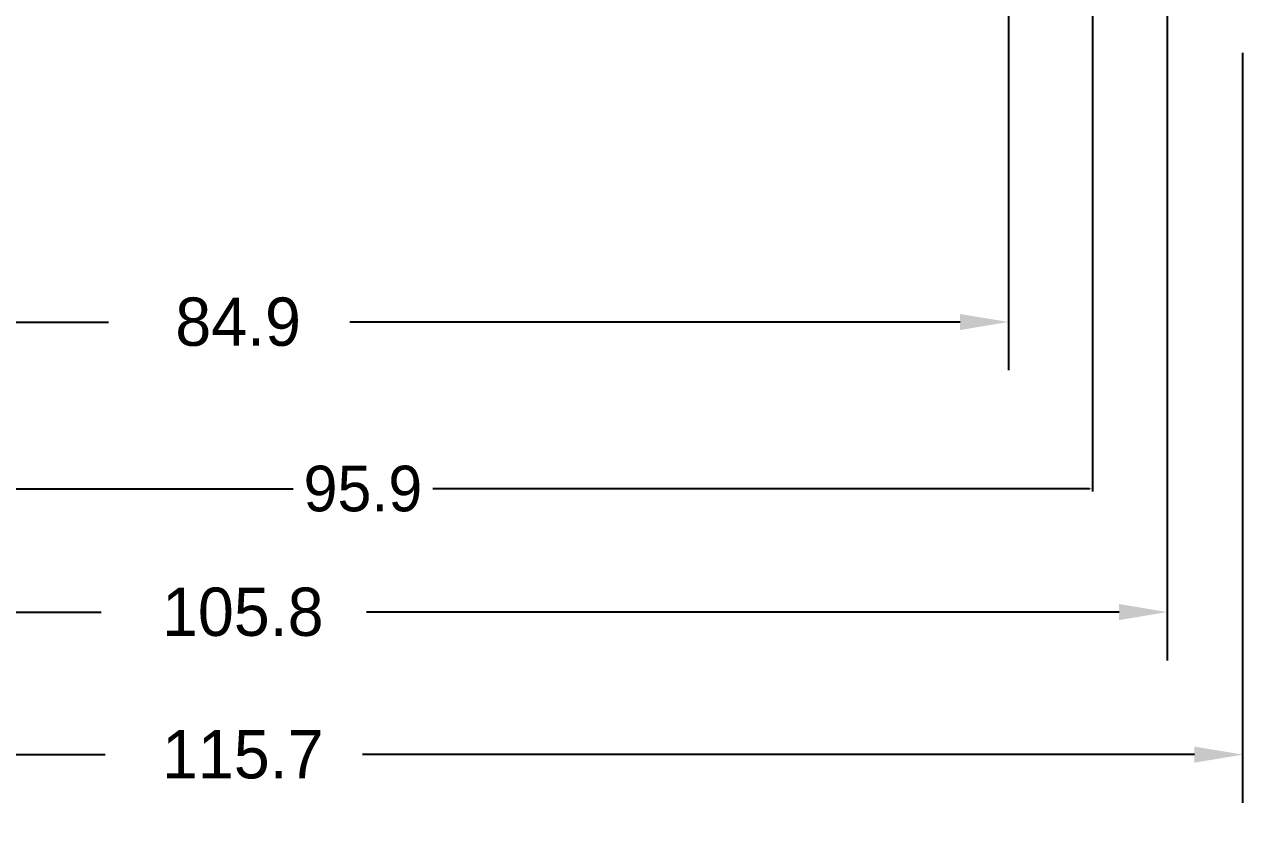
# Model space of a CAD drawing. Header units: inches. Extents: x 220 to 414, y 385 to 656.
# Drawn here: x 297.1 to 377.2, y 384.5 to 437.3 of the extents above; entities that cross this region are included whole.
import ezdxf

# ---------------------------------------------------------------- set-up
doc = ezdxf.new("R2010")
doc.units = ezdxf.units.IN
doc.layers.add('1', color=7, linetype='Continuous', true_color=0xffffff)
doc.dimstyles.get("Standard").update_dxf_attribs({"dimtxt": 0.18, "dimasz": 0.18, "dimexe": 0.18, "dimexo": 0.0625, "dimgap": 0.09, "dimtad": 0, "dimtih": 1, "dimtoh": 1, "dimdec": 4, "dimzin": 0, "dimdsep": 46, "dimtxsty": 'Standard', "dimcen": 0.09, "dimadec": 0, "dimazin": 0, "dimtfac": 1, "dimtdec": 4, "dimtofl": 0, "dimtmove": 0, "dimatfit": 3, "dimfxl": 0, "dimtolj": 1, "dimtzin": 0, "dimarcsym": 0})

# ---------------------------------------------------------------- blocks, each defined once
blk = doc.blocks.new('_D6')
at = {"layer": '1', "color": 7, "lineweight": -2}
for p, q in [((266.413, 444.49), (266.413, 395.479)), ((372.218, 444.49), (372.218, 395.479)), ((269.588, 398.654), (302.094, 398.654)), ((369.043, 398.654), (319.557, 398.654))]:
    blk.add_line(p, q, dxfattribs=at)
at = {"layer": '1', "color": 7}
for points in [[(269.588, 399.184), (269.588, 398.125), (266.413, 398.654)], [(369.043, 399.184), (369.043, 398.125), (372.218, 398.654)]]:
    blk.add_solid(points, dxfattribs=at)
at = {"layer": 'Defpoints', "color": 0}
for p in [(266.413, 446.077), (372.218, 446.077), (266.413, 398.654)]:
    blk.add_point(p, dxfattribs=at)
at = {"layer": '1', "color": 7, "insert": (310.825, 398.654), "char_height": 3.175, "attachment_point": 5}
blk.add_mtext('\\A1; 105.8 ', dxfattribs=at)
blk = doc.blocks.new('_D7')
at = {"layer": '1', "color": 7, "lineweight": -2}
for p, q in [((261.458, 435.42), (261.458, 386.109)), ((377.173, 435.42), (377.173, 386.109)), ((264.633, 389.284), (302.359, 389.284)), ((373.998, 389.284), (319.292, 389.284))]:
    blk.add_line(p, q, dxfattribs=at)
at = {"layer": '1', "color": 7}
for points in [[(264.633, 389.813), (264.633, 388.755), (261.458, 389.284)], [(373.998, 389.813), (373.998, 388.755), (377.173, 389.284)]]:
    blk.add_solid(points, dxfattribs=at)
at = {"layer": 'Defpoints', "color": 0}
for p in [(261.458, 437.007), (377.173, 437.007), (261.458, 389.284)]:
    blk.add_point(p, dxfattribs=at)
at = {"layer": '1', "color": 7, "insert": (310.825, 389.284), "char_height": 3.175, "attachment_point": 5}
blk.add_mtext('\\A1; 115.7 ', dxfattribs=at)
blk = doc.blocks.new('_D8')
at = {"layer": '1', "color": 7, "lineweight": -2}
for p, q in [((276.873, 439.535), (276.873, 414.549)), ((361.769, 439.526), (361.769, 414.549)), ((280.048, 417.724), (302.58, 417.724)), ((358.594, 417.724), (318.455, 417.724))]:
    blk.add_line(p, q, dxfattribs=at)
at = {"layer": '1', "color": 7}
for points in [[(280.048, 418.253), (280.048, 417.195), (276.873, 417.724)], [(358.594, 418.253), (358.594, 417.195), (361.769, 417.724)]]:
    blk.add_solid(points, dxfattribs=at)
at = {"layer": 'Defpoints', "color": 0}
for p in [(276.873, 441.122), (361.769, 441.114), (361.769, 417.724)]:
    blk.add_point(p, dxfattribs=at)
at = {"layer": '1', "color": 7, "insert": (310.518, 417.724), "char_height": 3.175, "attachment_point": 5}
blk.add_mtext('\\A1; 84.9 ', dxfattribs=at)
blk = doc.blocks.new('*D18')
at = {"color": 0, "lineweight": -2}
for p, q in [((271.342, 440.325), (271.342, 406.577)), ((367.288, 440.496), (367.288, 406.577)), ((271.522, 406.757), (314.725, 406.757)), ((367.108, 406.757), (323.905, 406.757))]:
    blk.add_line(p, q, dxfattribs=at)
at = {"color": 0}
for points in [[(271.522, 406.787), (271.522, 406.727), (271.342, 406.757)], [(367.108, 406.787), (367.108, 406.727), (367.288, 406.757)]]:
    blk.add_solid(points, dxfattribs=at)
at = {"layer": 'Defpoints', "color": 0}
for p in [(271.342, 440.387), (367.288, 440.558), (367.288, 406.757)]:
    blk.add_point(p, dxfattribs=at)
at = {"color": 0, "insert": (319.315, 406.757), "char_height": 3, "attachment_point": 5}
blk.add_mtext('\\A1;95.9', dxfattribs=at)

msp = doc.modelspace()

# ---------------------------------------------------------------- dimensions: what is measured, and where the dimension line sits
dim = msp.add_linear_dim(base=(367.28841, 406.75705), p1=(271.34244, 440.38743), p2=(367.28841, 440.5584), dimstyle='Standard', override={"dimtxt": 3, "dimdec": 1, "dimtdec": 1})
dim.commit()
dim.dimension.update_dxf_attribs({"geometry": '*D18', "text_midpoint": (319.31542, 406.75705)})
at = {"layer": '1', "color": 7}
for base, p1, p2, picture, middle in [((266.41252, 398.6544), (372.21768, 446.07706), (266.41252, 446.07707), '_D6', (310.82528, 398.6544)), ((361.76867, 417.72381), (276.87322, 441.12214), (361.76867, 441.114), '_D8', (310.51757, 417.72381)), ((261.45759, 389.28408), (377.1726, 437.00718), (261.45759, 437.00718), '_D7', (310.82528, 389.28408))]:
    dim = msp.add_linear_dim(base=base, p1=p1, p2=p2, text=' <> ', dimstyle='Standard', override={"dimtxt": 3.175, "dimasz": 3.175, "dimexe": 3.175, "dimexo": 1.5875, "dimgap": 1.5875, "dimdec": 1, "dimblk1": 'CLOSEDBLANK', "dimclrd": 7, "dimclre": 7, "dimclrt": 7, "dimtm": -0.005, "dimtdec": 3}, dxfattribs=at)
    dim.commit()
    dim.dimension.update_dxf_attribs({"geometry": picture, "text_midpoint": middle, "dimtype": 160})

doc.saveas('drawing.dxf')
